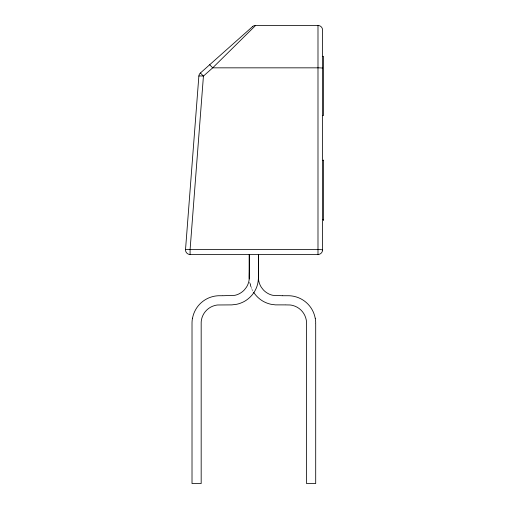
<?xml version="1.0" encoding="UTF-8"?>
<svg xmlns="http://www.w3.org/2000/svg" width="509" height="509" viewBox="0 0 509 509"><rect width="100%" height="100%" fill="white"/><g stroke="black" fill="none" stroke-linecap="round" stroke-linejoin="round"><path stroke-width="0.38" stroke-dasharray="2.54 1.91" d="M252.89 291.04L252.165 289.691A26.462 26.462 0 0 1 249.747 282.368L251.516 288.298M249.951 283.405L250.683 286.109"/><path stroke-width="0.76" d="M315.701 324.048L315.701 483.55L306.539 483.55L306.539 323.081A18.661 18.661 0 0 0 306.24 319.881A18.388 18.388 0 0 0 292.942 305.515A17.414 17.414 0 0 0 290.047 304.98L285.524 304.897M252.559 26.608A4.581 4.581 0 0 1 255.601 25.45L317.991 25.45A4.581 4.581 0 0 1 322.572 30.031L322.572 249.919A4.581 4.581 0 0 1 317.991 254.5L190.092 254.5A4.581 4.581 0 0 1 185.524 249.569L198.866 76.083A4.581 4.581 0 0 1 200.393 73.01L252.547 26.614M255.601 25.45L212.717 67.837L203.435 76.089A4.581 0.344 4.4 0 0 198.866 76.083M209.676 64.751L212.717 67.837L317.991 67.837A4.581 0.344 0 0 1 322.572 68.174M200.393 73.01L203.435 76.089L190.092 249.575L190.092 254.5M222.821 295.735L234.751 295.335A17.681 17.681 0 0 0 238.492 294.113L239.37 293.68A18.712 18.712 0 0 0 244.396 289.85L246.337 287.356A18.54 18.54 0 0 0 248.487 282.724L248.755 281.751A17.115 17.115 0 0 0 249.098 279.912L249.27 270.591M282.699 295.729L288.972 295.735A27.289 27.289 0 0 1 290.9 295.863A29.032 29.032 0 0 1 294.577 296.48A27.41 27.41 0 0 1 315.198 318.22M322.572 56.34L323.489 56.34L323.489 115.53L322.572 115.53M322.572 160.373L323.489 160.373M322.572 219.57L323.489 219.57M222.42 295.735L218.743 295.735A27.289 27.289 0 0 0 216.821 295.863A29.032 29.032 0 0 0 213.144 296.48A27.41 27.41 0 0 0 192.523 318.22M282.495 295.729L272.97 295.335A17.681 17.681 0 0 1 269.223 294.113L268.345 293.68A18.712 18.712 0 0 1 263.318 289.85L261.378 287.356A18.54 18.54 0 0 1 259.227 282.724L258.96 281.751A17.115 17.115 0 0 1 258.617 279.912L258.438 254.5L258.445 270.591M285.116 304.891L275.433 304.872L271.151 304.306A28.816 28.816 0 0 1 266.875 303.04L265.494 302.467A26.697 26.697 0 0 1 261.391 300.195A27.677 27.677 0 0 1 253.692 292.344M258.451 274.192L258.457 274.586M315.701 323.603L315.701 322.916A27.531 27.531 0 0 0 315.243 318.208M258.432 270.623L258.464 275.77A48.692 48.692 0 0 1 258.375 278.951L258.082 281.681A26.462 26.462 0 0 1 255.55 289.691L254.824 291.04A27.677 27.677 0 0 1 246.324 300.195A26.697 26.697 0 0 1 242.227 302.467L240.84 303.04A28.816 28.816 0 0 1 236.564 304.306L231.805 304.891L217.667 304.98A17.414 17.414 0 0 0 214.773 305.508A18.388 18.388 0 0 0 201.443 319.875A18.661 18.661 0 0 0 201.176 323.081L201.176 483.55L192.014 483.55L192.02 322.916A27.531 27.531 0 0 1 192.472 318.208M323.489 160.017L323.489 220.645M317.991 25.45L317.991 254.5M249.283 270.623L249.276 254.5L249.251 275.77A48.692 48.692 0 0 0 249.346 278.951M185.524 249.569A4.581 0.344 4.4 0 1 190.092 249.575L317.991 249.575A4.581 0.344 0 0 1 322.572 249.919"/></g></svg>
